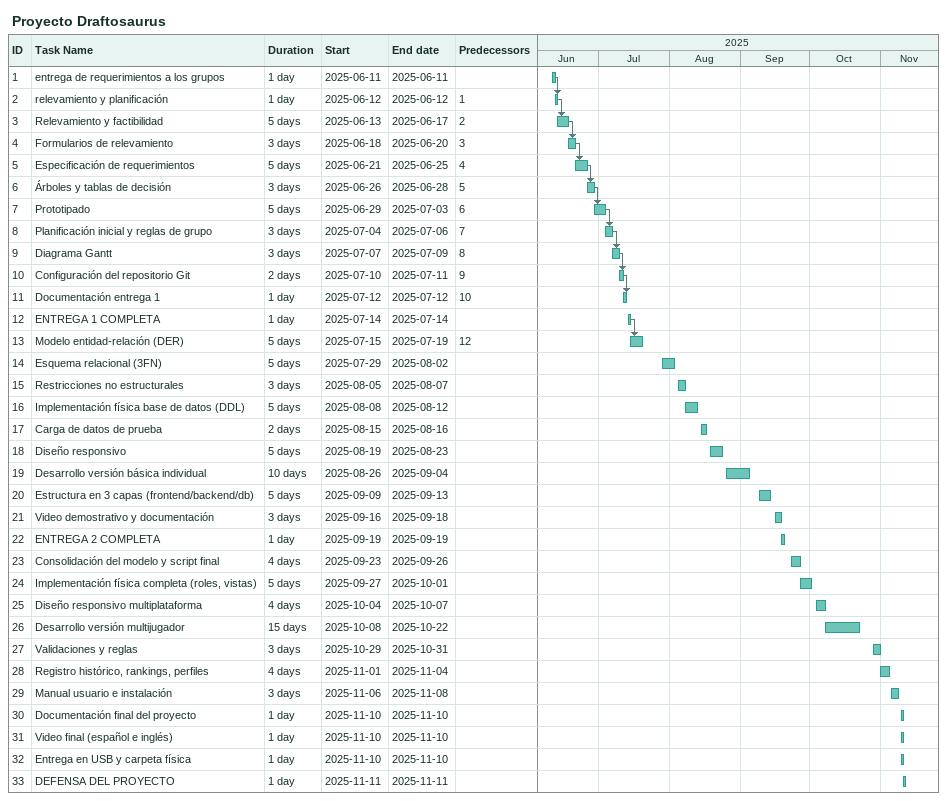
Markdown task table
Proyecto Draftosaurus

| ID | Task | Duration | Start | Finish | Predecessors |
|---|---|---|---|---|---|
| 1 | entrega de requerimientos a los grupos | 1d | 2025-06-11 | 2025-06-11 |  |
| 2 | relevamiento y planificación | 1d | 2025-06-12 | 2025-06-12 | 1 |
| 3 | Relevamiento y factibilidad | 5d | 2025-06-13 | 2025-06-17 | 2 |
| 4 | Formularios de relevamiento | 3d | 2025-06-18 | 2025-06-20 | 3 |
| 5 | Especificación de requerimientos | 5d | 2025-06-21 | 2025-06-25 | 4 |
| 6 | Árboles y tablas de decisión | 3d | 2025-06-26 | 2025-06-28 | 5 |
| 7 | Prototipado | 5d | 2025-06-29 | 2025-07-03 | 6 |
| 8 | Planificación inicial y reglas de grupo | 3d | 2025-07-04 | 2025-07-06 | 7 |
| 9 | Diagrama Gantt | 3d | 2025-07-07 | 2025-07-09 | 8 |
| 10 | Configuración del repositorio Git | 2d | 2025-07-10 | 2025-07-11 | 9 |
| 11 | Documentación entrega 1 | 1d | 2025-07-12 | 2025-07-12 | 10 |
| 12 | ENTREGA 1 COMPLETA | 1d | 2025-07-14 | 2025-07-14 |  |
| 13 | Modelo entidad-relación (DER) | 5d | 2025-07-15 | 2025-07-19 | 12 |
| 14 | Esquema relacional (3FN) | 5d | 2025-07-29 | 2025-08-02 |  |
| 15 | Restricciones no estructurales | 3d | 2025-08-05 | 2025-08-07 |  |
| 16 | Implementación física base de datos (DDL) | 5d | 2025-08-08 | 2025-08-12 |  |
| 17 | Carga de datos de prueba | 2d | 2025-08-15 | 2025-08-16 |  |
| 18 | Diseño responsivo | 5d | 2025-08-19 | 2025-08-23 |  |
| 19 | Desarrollo versión básica individual | 10d | 2025-08-26 | 2025-09-04 |  |
| 20 | Estructura en 3 capas (frontend/backend/db) | 5d | 2025-09-09 | 2025-09-13 |  |
| 21 | Video demostrativo y documentación | 3d | 2025-09-16 | 2025-09-18 |  |
| 22 | ENTREGA 2 COMPLETA | 1d | 2025-09-19 | 2025-09-19 |  |
| 23 | Consolidación del modelo y script final | 4d | 2025-09-23 | 2025-09-26 |  |
| 24 | Implementación física completa (roles, vistas) | 5d | 2025-09-27 | 2025-10-01 |  |
| 25 | Diseño responsivo multiplataforma | 4d | 2025-10-04 | 2025-10-07 |  |
| 26 | Desarrollo versión multijugador | 15d | 2025-10-08 | 2025-10-22 |  |
| 27 | Validaciones y reglas | 3d | 2025-10-29 | 2025-10-31 |  |
| 28 | Registro histórico, rankings, perfiles | 4d | 2025-11-01 | 2025-11-04 |  |
| 29 | Manual usuario e instalación | 3d | 2025-11-06 | 2025-11-08 |  |
| 30 | Documentación final del proyecto | 1d | 2025-11-10 | 2025-11-10 |  |
| 31 | Video final (español e inglés) | 1d | 2025-11-10 | 2025-11-10 |  |
| 32 | Entrega en USB y carpeta física | 1d | 2025-11-10 | 2025-11-10 |  |
| 33 | DEFENSA DEL PROYECTO | 1d | 2025-11-11 | 2025-11-11 |  |
